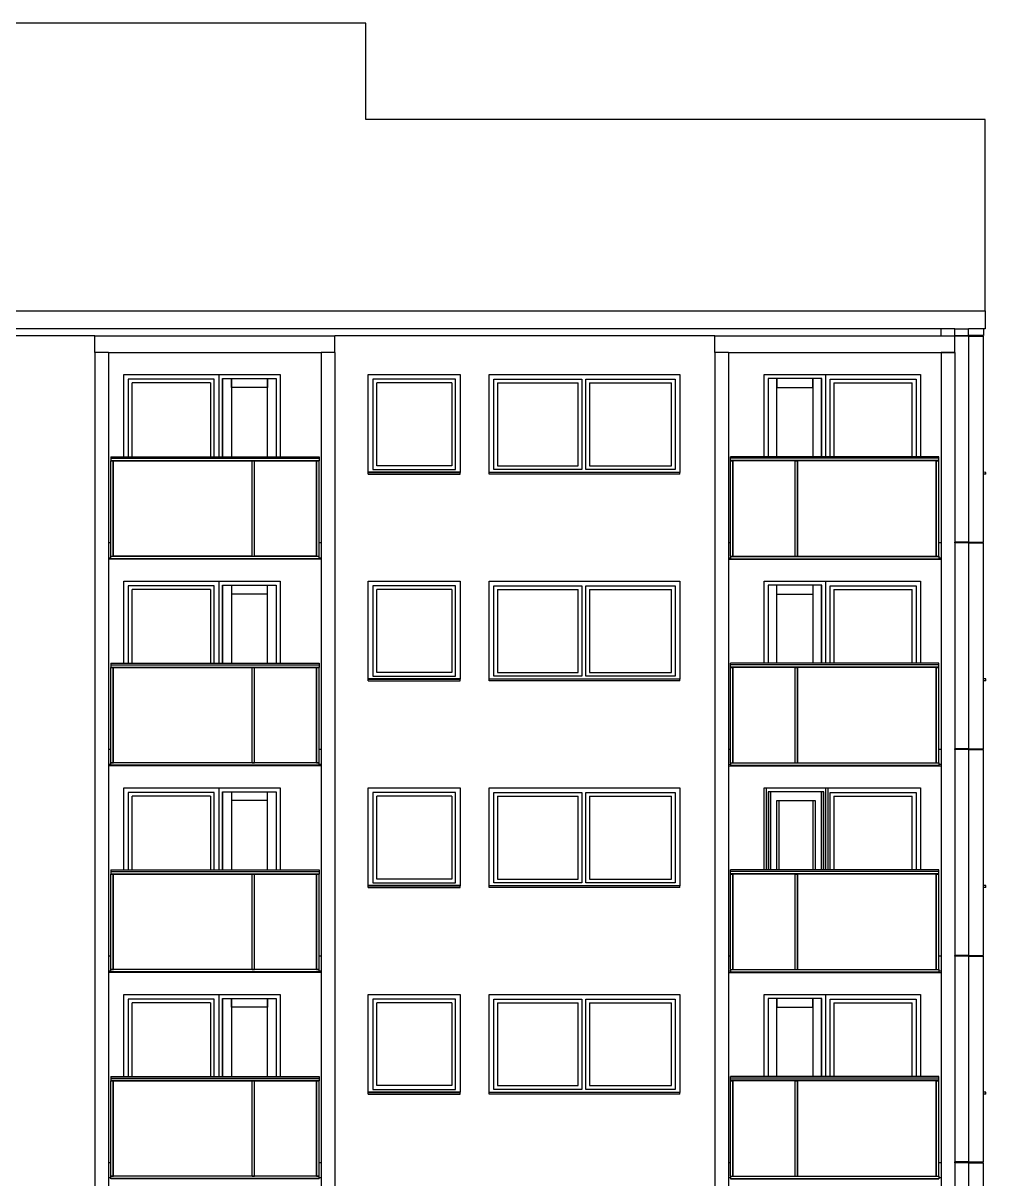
# Model space of a CAD drawing. Header units: millimetres. Extents: x 48 to 4070, y 10 to 629.
# Drawn here: x 3367.3 to 3620.8, y 324.8 to 629.1 of the extents above; entities that cross this region are included whole.
import ezdxf
from ezdxf.xclip import XClip

# ---------------------------------------------------------------- set-up
doc = ezdxf.new("R2010")
doc.units = ezdxf.units.MM
doc.header["$MEASUREMENT"] = 0
doc.header["$XCLIPFRAME"] = 0
for name, color, linetype in [('A--------P-', 7, 'Continuous'), ('A-01SC-----Ytterväggar2', 7, 'Continuous'), ('A1', 1, 'Continuous')]:
    doc.layers.add(name, color=color, linetype=linetype)

# ---------------------------------------------------------------- blocks, each defined once
blk = doc.blocks.new('Drawing_3_3', base_point=(3616.51, 55.57))
at = {"layer": 'A-01SC-----Ytterväggar2'}
for p, q in [((3386.18, 542.37), (3386.18, 492.37)), ((3389.78, 542.37), (3386.18, 542.37)), ((3389.78, 542.37), (3389.78, 492.37)), ((3445.78, 542.37), (3445.78, 492.37)), ((3449.38, 542.37), (3445.78, 542.37)), ((3449.38, 542.37), (3449.38, 492.37)), ((3549.38, 542.37), (3549.38, 492.37)), ((3552.98, 542.37), (3549.38, 542.37)), ((3552.98, 542.37), (3552.98, 492.37)), ((3608.98, 542.37), (3608.98, 492.37)), ((3612.58, 542.37), (3608.98, 542.37)), ((3612.58, 542.37), (3612.58, 492.37)), ((3386.18, 492.37), (3386.18, 437.97)), ((3389.78, 492.37), (3389.78, 437.97)), ((3445.78, 492.37), (3445.78, 437.97)), ((3449.38, 492.37), (3449.38, 437.97)), ((3549.38, 492.37), (3549.38, 437.97)), ((3552.98, 492.37), (3552.98, 437.97)), ((3608.98, 492.37), (3608.98, 437.97)), ((3612.58, 492.37), (3612.58, 492.47)), ((3612.58, 492.27), (3612.58, 492.37)), ((3612.58, 492.37), (3612.58, 437.97)), ((3386.18, 437.97), (3386.18, 383.57)), ((3389.78, 437.97), (3389.78, 383.57)), ((3445.78, 437.97), (3445.78, 383.57)), ((3449.38, 437.97), (3449.38, 383.57)), ((3549.38, 437.97), (3549.38, 383.57)), ((3552.98, 437.97), (3552.98, 383.57)), ((3608.98, 437.97), (3608.98, 383.57)), ((3612.58, 437.97), (3612.58, 438.07)), ((3612.58, 437.87), (3612.58, 437.97)), ((3612.58, 437.97), (3612.58, 383.57)), ((3386.18, 383.57), (3386.18, 329.17)), ((3389.78, 383.57), (3389.78, 329.17)), ((3445.78, 383.57), (3445.78, 329.17)), ((3449.38, 383.57), (3449.38, 329.17)), ((3549.38, 383.57), (3549.38, 329.17)), ((3552.98, 383.57), (3552.98, 329.17)), ((3608.98, 383.57), (3608.98, 329.17)), ((3612.58, 383.57), (3612.58, 383.67)), ((3612.58, 383.47), (3612.58, 383.57)), ((3612.58, 383.57), (3612.58, 329.17)), ((3386.18, 329.17), (3386.18, 274.77)), ((3389.78, 329.17), (3389.78, 274.77)), ((3445.78, 329.17), (3445.78, 274.77)), ((3449.38, 329.17), (3449.38, 274.77)), ((3549.38, 329.17), (3549.38, 274.77)), ((3552.98, 329.17), (3552.98, 274.77)), ((3608.98, 329.17), (3608.98, 274.77)), ((3612.58, 329.17), (3612.58, 329.27)), ((3612.58, 329.07), (3612.58, 329.17)), ((3612.58, 329.17), (3612.58, 274.77))]:
    blk.add_line(p, q, dxfattribs=at)
at = {"layer": 'A1'}
for p, q in [((3457.54, 629.12), (3340.74, 629.12)), ((3457.54, 603.74), (3457.54, 629.12)), ((3620.58, 603.74), (3457.54, 603.74)), ((3620.58, 553.35), (3620.58, 603.74)), ((2077.78, 553.35), (3620.58, 553.35)), ((3620.58, 553.35), (3620.58, 548.65)), ((3608.98, 548.65), (2084.98, 548.65)), ((3612.58, 548.65), (3608.98, 548.65)), ((3608.98, 546.77), (3608.98, 548.65)), ((3612.58, 548.65), (3616.18, 548.65)), ((3612.58, 546.87), (3612.58, 548.65)), ((3616.18, 546.87), (3616.18, 548.65)), ((3620.18, 548.65), (3616.18, 548.65)), ((3620.58, 548.65), (3620.18, 548.65)), ((3620.18, 548.65), (3620.18, 546.87)), ((3386.18, 546.77), (3102.18, 546.77)), ((3386.18, 546.77), (3449.38, 546.77)), ((3386.18, 542.37), (3386.18, 546.77)), ((3449.38, 542.37), (3449.38, 546.77)), ((3549.38, 546.77), (3449.38, 546.77)), ((3549.38, 546.77), (3612.58, 546.77)), ((3549.38, 542.37), (3549.38, 546.77)), ((3612.58, 546.87), (3616.18, 546.87)), ((3612.58, 542.37), (3612.58, 546.77)), ((3616.18, 546.67), (3612.58, 546.67)), ((3620.18, 546.87), (3616.18, 546.87)), ((3616.18, 546.67), (3616.18, 492.47)), ((3616.18, 546.67), (3620.18, 546.67)), ((3620.18, 492.47), (3620.18, 546.67)), ((3389.78, 542.37), (3445.78, 542.37)), ((3552.98, 542.37), (3612.58, 542.37)), ((3393.76, 514.97), (3393.76, 536.57)), ((3393.76, 536.57), (3434.96, 536.57)), ((3418.76, 536.57), (3418.76, 535.37)), ((3434.96, 536.57), (3434.96, 514.97)), ((3458.16, 536.57), (3482.36, 536.57)), ((3458.16, 510.82), (3458.16, 536.57)), ((3482.36, 536.57), (3482.36, 510.82)), ((3490, 510.82), (3490, 536.57)), ((3490, 536.57), (3540.2, 536.57)), ((3540.2, 536.57), (3540.2, 510.82)), ((3562.38, 536.57), (3603.58, 536.57)), ((3562.38, 514.97), (3562.38, 536.57)), ((3578.58, 536.57), (3578.58, 535.37)), ((3603.58, 536.57), (3603.58, 514.97)), ((3394.96, 535.37), (3394.96, 514.97)), ((3417.56, 535.37), (3394.96, 535.37)), ((3395.96, 514.97), (3395.96, 534.37)), ((3416.56, 534.37), (3395.96, 534.37)), ((3416.56, 534.37), (3416.56, 514.97)), ((3417.56, 514.97), (3417.56, 535.37)), ((3418.76, 535.37), (3418.76, 514.97)), ((3419.8, 514.97), (3419.8, 535.53)), ((3419.8, 535.53), (3433.92, 535.53)), ((3419.82, 514.97), (3419.82, 535.51)), ((3419.82, 535.51), (3433.9, 535.51)), ((3422.12, 535.51), (3422.12, 514.97)), ((3422.12, 533.21), (3422.12, 535.51)), ((3431.6, 533.21), (3422.12, 533.21)), ((3422.12, 533.21), (3422.12, 514.97)), ((3431.6, 514.97), (3431.6, 535.51)), ((3431.6, 535.51), (3431.6, 533.21)), ((3431.6, 514.97), (3431.6, 533.21)), ((3433.9, 535.51), (3433.9, 514.97)), ((3433.92, 535.53), (3433.92, 514.97)), ((3459.36, 535.37), (3459.36, 511.57)), ((3481.16, 535.37), (3459.36, 535.37)), ((3460.36, 512.57), (3460.36, 534.37)), ((3480.16, 534.37), (3460.36, 534.37)), ((3480.16, 534.37), (3480.16, 512.57)), ((3481.16, 511.57), (3481.16, 535.37)), ((3491.2, 511.57), (3491.2, 535.37)), ((3491.2, 535.37), (3514.4, 535.37)), ((3492.2, 534.37), (3492.2, 512.57)), ((3492.2, 534.37), (3513.4, 534.37)), ((3513.4, 512.57), (3513.4, 534.37)), ((3514.4, 535.37), (3514.4, 511.57)), ((3515.4, 511.57), (3515.4, 535.37)), ((3515.4, 535.37), (3539, 535.37)), ((3516.4, 534.37), (3516.4, 512.57)), ((3516.4, 534.37), (3538, 534.37)), ((3538, 512.57), (3538, 534.37)), ((3539, 535.37), (3539, 511.57)), ((3563.42, 535.53), (3563.42, 514.97)), ((3577.54, 535.53), (3563.42, 535.53)), ((3563.44, 535.37), (3563.42, 535.37)), ((3563.44, 534.37), (3563.42, 534.37)), ((3577.52, 535.51), (3563.44, 535.51)), ((3563.44, 535.51), (3563.44, 514.97)), ((3565.74, 514.97), (3565.74, 535.51)), ((3565.74, 535.51), (3565.74, 533.21)), ((3565.74, 533.21), (3575.22, 533.21)), ((3565.74, 514.97), (3565.74, 533.21)), ((3575.22, 535.51), (3575.22, 514.97)), ((3575.22, 533.21), (3575.22, 535.51)), ((3575.22, 533.21), (3575.22, 514.97)), ((3577.52, 514.97), (3577.52, 535.51)), ((3577.54, 535.37), (3577.52, 535.37)), ((3577.54, 534.37), (3577.52, 534.37)), ((3577.54, 514.97), (3577.54, 535.53)), ((3578.58, 535.37), (3578.58, 514.97)), ((3579.78, 514.97), (3579.78, 535.37)), ((3579.78, 535.37), (3602.38, 535.37)), ((3580.78, 534.37), (3580.78, 514.97)), ((3580.78, 534.37), (3601.38, 534.37)), ((3601.38, 514.97), (3601.38, 534.37)), ((3602.38, 535.37), (3602.38, 514.97)), ((3390.33, 514.97), (3390.33, 514.93)), ((3390.33, 514.97), (3445.23, 514.97)), ((3390.33, 514.93), (3390.33, 514.82)), ((3390.33, 514.82), (3390.33, 514.63)), ((3390.33, 514.63), (3390.33, 514.54)), ((3390.33, 514.54), (3390.33, 513.97)), ((3390.33, 514.54), (3445.23, 514.54)), ((3445.23, 514.97), (3445.23, 514.93)), ((3445.23, 514.93), (3445.23, 514.82)), ((3445.23, 514.82), (3445.23, 514.63)), ((3445.23, 514.63), (3445.23, 514.54)), ((3445.23, 514.54), (3445.23, 513.97)), ((3553.53, 514.93), (3553.53, 514.97)), ((3608.43, 514.97), (3553.53, 514.97)), ((3553.53, 514.82), (3553.53, 514.93)), ((3553.53, 514.63), (3553.53, 514.82)), ((3553.53, 514.54), (3553.53, 514.63)), ((3608.43, 514.54), (3553.53, 514.54)), ((3553.53, 513.97), (3553.53, 514.54)), ((3608.43, 514.93), (3608.43, 514.97)), ((3608.43, 514.82), (3608.43, 514.93)), ((3608.43, 514.63), (3608.43, 514.82)), ((3608.43, 514.54), (3608.43, 514.63)), ((3608.43, 513.97), (3608.43, 514.54)), ((3390.33, 513.97), (3390.33, 513.96)), ((3390.33, 513.97), (3445.23, 513.97)), ((3390.33, 513.96), (3390.33, 513.95)), ((3390.33, 513.95), (3390.33, 513.91)), ((3390.33, 513.95), (3445.23, 513.95)), ((3390.33, 513.91), (3390.33, 513.88)), ((3390.33, 513.91), (3445.23, 513.91)), ((3390.33, 513.88), (3390.33, 513.87)), ((3390.33, 513.87), (3390.35, 513.87)), ((3390.33, 488.77), (3390.33, 513.87)), ((3390.35, 513.87), (3390.37, 513.87)), ((3390.37, 513.87), (3390.99, 513.87)), ((3390.37, 488.77), (3390.37, 513.87)), ((3390.99, 513.87), (3391.02, 513.87)), ((3390.99, 488.77), (3390.99, 513.87)), ((3391.02, 513.87), (3391.03, 513.87)), ((3391.03, 513.87), (3427.53, 513.87)), ((3391.03, 488.77), (3391.03, 513.87)), ((3427.53, 513.87), (3427.54, 513.87)), ((3427.53, 488.77), (3427.53, 513.87)), ((3427.54, 513.87), (3427.57, 513.87)), ((3427.57, 513.87), (3428.19, 513.87)), ((3427.57, 488.77), (3427.57, 513.87)), ((3428.19, 513.87), (3428.22, 513.87)), ((3428.19, 488.77), (3428.19, 513.87)), ((3428.22, 513.87), (3428.23, 513.87)), ((3428.23, 513.87), (3444.53, 513.87)), ((3428.23, 488.77), (3428.23, 513.87)), ((3444.53, 513.87), (3444.54, 513.87)), ((3444.53, 488.77), (3444.53, 513.87)), ((3444.54, 513.87), (3444.57, 513.87)), ((3444.57, 513.87), (3445.19, 513.87)), ((3444.57, 488.77), (3444.57, 513.87)), ((3445.19, 513.87), (3445.22, 513.87)), ((3445.19, 488.77), (3445.19, 513.87)), ((3445.22, 513.87), (3445.23, 513.87)), ((3445.23, 513.97), (3445.23, 513.96)), ((3445.23, 513.96), (3445.23, 513.95)), ((3445.23, 513.95), (3445.23, 513.91)), ((3445.23, 513.91), (3445.23, 513.88)), ((3445.23, 513.88), (3445.23, 513.87)), ((3445.23, 488.77), (3445.23, 513.87)), ((3459.36, 511.57), (3481.16, 511.57)), ((3480.16, 512.57), (3460.36, 512.57)), ((3514.4, 511.57), (3491.2, 511.57)), ((3492.2, 512.57), (3513.4, 512.57)), ((3539, 511.57), (3515.4, 511.57)), ((3516.4, 512.57), (3538, 512.57)), ((3553.53, 513.96), (3553.53, 513.97)), ((3608.43, 513.97), (3553.53, 513.97)), ((3553.53, 513.95), (3553.53, 513.96)), ((3553.53, 513.91), (3553.53, 513.95)), ((3608.43, 513.95), (3553.53, 513.95)), ((3553.53, 513.88), (3553.53, 513.91)), ((3608.43, 513.91), (3553.53, 513.91)), ((3553.53, 513.87), (3553.53, 513.88)), ((3553.53, 513.87), (3553.55, 513.87)), ((3553.53, 488.77), (3553.53, 513.87)), ((3553.55, 513.87), (3553.57, 513.87)), ((3553.57, 513.87), (3554.19, 513.87)), ((3553.57, 488.77), (3553.57, 513.87)), ((3554.19, 513.87), (3554.22, 513.87)), ((3554.19, 488.77), (3554.19, 513.87)), ((3554.22, 513.87), (3554.23, 513.87)), ((3570.53, 513.87), (3554.23, 513.87)), ((3554.23, 488.77), (3554.23, 513.87)), ((3570.53, 513.87), (3570.55, 513.87)), ((3570.53, 488.77), (3570.53, 513.87)), ((3570.55, 513.87), (3570.57, 513.87)), ((3570.57, 513.87), (3571.19, 513.87)), ((3570.57, 488.77), (3570.57, 513.87)), ((3571.19, 513.87), (3571.22, 513.87)), ((3571.19, 488.77), (3571.19, 513.87)), ((3571.22, 513.87), (3571.23, 513.87)), ((3607.73, 513.87), (3571.23, 513.87)), ((3571.23, 488.77), (3571.23, 513.87)), ((3607.73, 513.87), (3607.74, 513.87)), ((3607.73, 488.77), (3607.73, 513.87)), ((3607.74, 513.87), (3607.77, 513.87)), ((3607.77, 513.87), (3608.39, 513.87)), ((3607.77, 488.77), (3607.77, 513.87)), ((3608.39, 513.87), (3608.42, 513.87)), ((3608.39, 488.77), (3608.39, 513.87)), ((3608.42, 513.87), (3608.43, 513.87)), ((3608.43, 513.96), (3608.43, 513.97)), ((3608.43, 513.95), (3608.43, 513.96)), ((3608.43, 513.91), (3608.43, 513.95)), ((3608.43, 513.88), (3608.43, 513.91)), ((3608.43, 513.87), (3608.43, 513.88)), ((3608.43, 488.77), (3608.43, 513.87)), ((3482.36, 510.87), (3458.16, 510.87)), ((3458.16, 510.82), (3458.16, 510.79)), ((3458.16, 510.79), (3482.36, 510.79)), ((3458.16, 510.37), (3458.16, 510.79)), ((3458.16, 510.37), (3482.36, 510.37)), ((3482.36, 510.79), (3482.36, 510.82)), ((3482.36, 510.37), (3482.36, 510.79)), ((3490, 510.87), (3540.2, 510.87)), ((3490, 510.79), (3490, 510.82)), ((3540.2, 510.79), (3490, 510.79)), ((3490, 510.37), (3490, 510.79)), ((3540.2, 510.37), (3490, 510.37)), ((3540.2, 510.82), (3540.2, 510.79)), ((3540.2, 510.37), (3540.2, 510.79)), ((3620.78, 510.84), (3620.18, 510.87)), ((3620.78, 510.37), (3620.18, 510.37)), ((3620.78, 510.37), (3620.78, 510.84)), ((3389.78, 492.37), (3390.33, 492.37)), ((3445.23, 492.37), (3445.78, 492.37)), ((3552.98, 492.37), (3553.53, 492.37)), ((3608.43, 492.37), (3608.98, 492.37)), ((3616.18, 492.47), (3612.58, 492.47)), ((3616.18, 492.27), (3612.58, 492.27)), ((3616.18, 492.47), (3620.18, 492.47)), ((3616.18, 492.27), (3616.18, 438.07)), ((3616.18, 492.27), (3620.18, 492.27)), ((3620.18, 438.07), (3620.18, 492.27)), ((3389.78, 488.37), (3390.33, 488.37)), ((3445.78, 487.97), (3389.78, 487.97)), ((3390.33, 488.76), (3390.33, 488.77)), ((3390.35, 488.77), (3390.33, 488.77)), ((3390.33, 488.77), (3390.35, 488.77)), ((3390.33, 488.73), (3390.33, 488.76)), ((3390.33, 488.11), (3390.33, 488.73)), ((3445.23, 488.73), (3390.33, 488.73)), ((3390.33, 488.08), (3390.33, 488.11)), ((3445.23, 488.11), (3390.33, 488.11)), ((3390.33, 488.07), (3390.33, 488.08)), ((3445.23, 488.07), (3390.33, 488.07)), ((3390.35, 488.77), (3390.37, 488.77)), ((3390.37, 488.77), (3390.99, 488.77)), ((3390.99, 488.77), (3391.02, 488.77)), ((3427.54, 488.77), (3391.02, 488.77)), ((3391.02, 488.77), (3391.03, 488.77)), ((3427.54, 488.77), (3427.57, 488.77)), ((3427.57, 488.77), (3428.19, 488.77)), ((3428.19, 488.77), (3428.22, 488.77)), ((3444.54, 488.77), (3428.22, 488.77)), ((3428.22, 488.77), (3428.23, 488.77)), ((3444.54, 488.77), (3444.57, 488.77)), ((3444.57, 488.77), (3445.19, 488.77)), ((3445.19, 488.77), (3445.22, 488.77)), ((3445.23, 488.77), (3445.22, 488.77)), ((3445.22, 488.77), (3445.23, 488.77)), ((3445.23, 488.76), (3445.23, 488.77)), ((3445.23, 488.73), (3445.23, 488.76)), ((3445.23, 488.11), (3445.23, 488.73)), ((3445.23, 488.37), (3445.78, 488.37)), ((3445.23, 488.08), (3445.23, 488.11)), ((3445.23, 488.07), (3445.23, 488.08)), ((3552.98, 488.37), (3553.53, 488.37)), ((3552.98, 487.97), (3608.98, 487.97)), ((3553.53, 488.77), (3553.53, 488.76)), ((3553.53, 488.77), (3553.55, 488.77)), ((3553.53, 488.77), (3553.55, 488.77)), ((3553.53, 488.76), (3553.53, 488.73)), ((3553.53, 488.73), (3553.53, 488.11)), ((3553.53, 488.73), (3608.43, 488.73)), ((3553.53, 488.11), (3553.53, 488.08)), ((3553.53, 488.11), (3608.43, 488.11)), ((3553.53, 488.08), (3553.53, 488.07)), ((3553.53, 488.07), (3608.43, 488.07)), ((3553.55, 488.77), (3553.57, 488.77)), ((3553.57, 488.77), (3554.19, 488.77)), ((3554.19, 488.77), (3554.22, 488.77)), ((3554.22, 488.77), (3570.55, 488.77)), ((3570.53, 488.77), (3570.55, 488.77)), ((3570.55, 488.77), (3570.57, 488.77)), ((3570.57, 488.77), (3571.19, 488.77)), ((3571.19, 488.77), (3571.22, 488.77)), ((3571.22, 488.77), (3607.74, 488.77)), ((3607.73, 488.77), (3607.74, 488.77)), ((3607.74, 488.77), (3607.77, 488.77)), ((3607.77, 488.77), (3608.39, 488.77)), ((3608.39, 488.77), (3608.42, 488.77)), ((3608.42, 488.77), (3608.43, 488.77)), ((3608.42, 488.77), (3608.43, 488.77)), ((3608.43, 488.77), (3608.43, 488.76)), ((3608.43, 488.76), (3608.43, 488.73)), ((3608.43, 488.73), (3608.43, 488.11)), ((3608.43, 488.37), (3608.98, 488.37)), ((3608.43, 488.11), (3608.43, 488.08)), ((3608.43, 488.08), (3608.43, 488.07)), ((3393.76, 460.57), (3393.76, 482.17)), ((3393.76, 482.17), (3434.96, 482.17)), ((3394.96, 480.97), (3394.96, 460.57)), ((3417.56, 480.97), (3394.96, 480.97)), ((3417.56, 460.57), (3417.56, 480.97)), ((3418.76, 482.17), (3418.76, 480.97)), ((3418.76, 480.97), (3418.76, 460.57)), ((3419.8, 460.57), (3419.8, 481.13)), ((3419.8, 481.13), (3433.92, 481.13)), ((3419.82, 460.57), (3419.82, 481.11)), ((3419.82, 481.11), (3433.9, 481.11)), ((3422.12, 481.11), (3422.12, 460.57)), ((3422.12, 481.11), (3422.12, 460.57)), ((3431.6, 460.57), (3431.6, 481.11)), ((3431.6, 460.57), (3431.6, 481.11)), ((3433.9, 481.11), (3433.9, 460.57)), ((3433.92, 481.13), (3433.92, 460.57)), ((3434.96, 482.17), (3434.96, 460.57)), ((3458.16, 482.17), (3482.36, 482.17)), ((3458.16, 456.42), (3458.16, 482.17)), ((3459.36, 480.97), (3459.36, 457.17)), ((3481.16, 480.97), (3459.36, 480.97)), ((3481.16, 457.17), (3481.16, 480.97)), ((3482.36, 482.17), (3482.36, 456.42)), ((3490, 456.42), (3490, 482.17)), ((3490, 482.17), (3540.2, 482.17)), ((3491.2, 457.17), (3491.2, 480.97)), ((3491.2, 480.97), (3514.4, 480.97)), ((3514.4, 480.97), (3514.4, 457.17)), ((3515.4, 457.17), (3515.4, 480.97)), ((3515.4, 480.97), (3539, 480.97)), ((3539, 480.97), (3539, 457.17)), ((3540.2, 482.17), (3540.2, 456.42)), ((3562.38, 482.17), (3603.58, 482.17)), ((3562.38, 460.57), (3562.38, 482.17)), ((3563.42, 481.13), (3563.42, 460.57)), ((3577.54, 481.13), (3563.42, 481.13)), ((3563.44, 480.97), (3563.42, 480.97)), ((3577.52, 481.11), (3563.44, 481.11)), ((3563.44, 481.11), (3563.44, 460.57)), ((3565.74, 460.57), (3565.74, 481.11)), ((3565.74, 460.57), (3565.74, 481.11)), ((3575.22, 481.11), (3575.22, 460.57)), ((3575.22, 481.11), (3575.22, 460.57)), ((3577.52, 460.57), (3577.52, 481.11)), ((3577.54, 480.97), (3577.52, 480.97)), ((3577.54, 460.57), (3577.54, 481.13)), ((3578.58, 482.17), (3578.58, 480.97)), ((3578.58, 480.97), (3578.58, 460.57)), ((3579.78, 460.57), (3579.78, 480.97)), ((3579.78, 480.97), (3602.38, 480.97)), ((3602.38, 480.97), (3602.38, 460.57)), ((3603.58, 482.17), (3603.58, 460.57)), ((3395.96, 460.57), (3395.96, 479.97)), ((3416.56, 479.97), (3395.96, 479.97)), ((3416.56, 479.97), (3416.56, 460.57)), ((3431.6, 478.81), (3422.12, 478.81)), ((3460.36, 458.17), (3460.36, 479.97)), ((3480.16, 479.97), (3460.36, 479.97)), ((3480.16, 479.97), (3480.16, 458.17)), ((3492.2, 479.97), (3492.2, 458.17)), ((3492.2, 479.97), (3513.4, 479.97)), ((3513.4, 458.17), (3513.4, 479.97)), ((3516.4, 479.97), (3516.4, 458.17)), ((3516.4, 479.97), (3538, 479.97)), ((3538, 458.17), (3538, 479.97)), ((3563.44, 479.97), (3563.42, 479.97)), ((3565.74, 478.81), (3575.22, 478.81)), ((3577.54, 479.97), (3577.52, 479.97)), ((3580.78, 479.97), (3580.78, 460.57)), ((3580.78, 479.97), (3601.38, 479.97)), ((3601.38, 460.57), (3601.38, 479.97)), ((3390.33, 460.57), (3390.33, 460.53)), ((3390.33, 460.57), (3445.23, 460.57)), ((3390.33, 460.53), (3390.33, 460.42)), ((3390.33, 460.42), (3390.33, 460.23)), ((3390.33, 460.23), (3390.33, 460.14)), ((3390.33, 460.14), (3390.33, 459.57)), ((3390.33, 460.14), (3445.23, 460.14)), ((3390.33, 459.57), (3390.33, 459.56)), ((3390.33, 459.57), (3445.23, 459.57)), ((3390.33, 459.56), (3390.33, 459.55)), ((3390.33, 459.55), (3390.33, 459.51)), ((3390.33, 459.55), (3445.23, 459.55)), ((3390.33, 459.51), (3390.33, 459.48)), ((3390.33, 459.51), (3445.23, 459.51)), ((3445.23, 460.57), (3445.23, 460.53)), ((3445.23, 460.53), (3445.23, 460.42)), ((3445.23, 460.42), (3445.23, 460.23)), ((3445.23, 460.23), (3445.23, 460.14)), ((3445.23, 460.14), (3445.23, 459.57)), ((3445.23, 459.57), (3445.23, 459.56)), ((3445.23, 459.56), (3445.23, 459.55)), ((3445.23, 459.55), (3445.23, 459.51)), ((3445.23, 459.51), (3445.23, 459.48)), ((3553.53, 460.53), (3553.53, 460.57)), ((3608.43, 460.57), (3553.53, 460.57)), ((3553.53, 460.42), (3553.53, 460.53)), ((3553.53, 460.23), (3553.53, 460.42)), ((3553.53, 460.14), (3553.53, 460.23)), ((3608.43, 460.14), (3553.53, 460.14)), ((3553.53, 459.57), (3553.53, 460.14)), ((3553.53, 459.56), (3553.53, 459.57)), ((3608.43, 459.57), (3553.53, 459.57)), ((3553.53, 459.55), (3553.53, 459.56)), ((3553.53, 459.51), (3553.53, 459.55)), ((3608.43, 459.55), (3553.53, 459.55)), ((3553.53, 459.48), (3553.53, 459.51)), ((3608.43, 459.51), (3553.53, 459.51)), ((3608.43, 460.53), (3608.43, 460.57)), ((3608.43, 460.42), (3608.43, 460.53)), ((3608.43, 460.23), (3608.43, 460.42)), ((3608.43, 460.14), (3608.43, 460.23)), ((3608.43, 459.57), (3608.43, 460.14)), ((3608.43, 459.56), (3608.43, 459.57)), ((3608.43, 459.55), (3608.43, 459.56)), ((3608.43, 459.51), (3608.43, 459.55)), ((3608.43, 459.48), (3608.43, 459.51)), ((3390.33, 459.48), (3390.33, 459.47)), ((3390.33, 459.47), (3390.35, 459.47)), ((3390.33, 434.37), (3390.33, 459.47)), ((3390.35, 459.47), (3390.37, 459.47)), ((3390.37, 459.47), (3390.99, 459.47)), ((3390.37, 434.37), (3390.37, 459.47)), ((3390.99, 459.47), (3391.02, 459.47)), ((3390.99, 434.37), (3390.99, 459.47)), ((3391.02, 459.47), (3391.03, 459.47)), ((3391.03, 459.47), (3427.53, 459.47)), ((3391.03, 434.37), (3391.03, 459.47)), ((3427.53, 459.47), (3427.54, 459.47)), ((3427.53, 434.37), (3427.53, 459.47)), ((3427.54, 459.47), (3427.57, 459.47)), ((3427.57, 459.47), (3428.19, 459.47)), ((3427.57, 434.37), (3427.57, 459.47)), ((3428.19, 459.47), (3428.22, 459.47)), ((3428.19, 434.37), (3428.19, 459.47)), ((3428.22, 459.47), (3428.23, 459.47)), ((3428.23, 459.47), (3444.53, 459.47)), ((3428.23, 434.37), (3428.23, 459.47)), ((3444.53, 459.47), (3444.54, 459.47)), ((3444.53, 434.37), (3444.53, 459.47)), ((3444.54, 459.47), (3444.57, 459.47)), ((3444.57, 459.47), (3445.19, 459.47)), ((3444.57, 434.37), (3444.57, 459.47)), ((3445.19, 459.47), (3445.22, 459.47)), ((3445.19, 434.37), (3445.19, 459.47)), ((3445.22, 459.47), (3445.23, 459.47)), ((3445.23, 459.48), (3445.23, 459.47)), ((3445.23, 434.37), (3445.23, 459.47)), ((3482.36, 456.47), (3458.16, 456.47)), ((3459.36, 457.17), (3481.16, 457.17)), ((3480.16, 458.17), (3460.36, 458.17)), ((3490, 456.47), (3540.2, 456.47)), ((3514.4, 457.17), (3491.2, 457.17)), ((3492.2, 458.17), (3513.4, 458.17)), ((3539, 457.17), (3515.4, 457.17)), ((3516.4, 458.17), (3538, 458.17)), ((3553.53, 459.47), (3553.53, 459.48)), ((3553.53, 459.47), (3553.55, 459.47)), ((3553.53, 434.37), (3553.53, 459.47)), ((3553.55, 459.47), (3553.57, 459.47)), ((3553.57, 459.47), (3554.19, 459.47)), ((3553.57, 434.37), (3553.57, 459.47)), ((3554.19, 459.47), (3554.22, 459.47)), ((3554.19, 434.37), (3554.19, 459.47)), ((3554.22, 459.47), (3554.23, 459.47)), ((3570.53, 459.47), (3554.23, 459.47)), ((3554.23, 434.37), (3554.23, 459.47)), ((3570.53, 459.47), (3570.55, 459.47)), ((3570.53, 434.37), (3570.53, 459.47)), ((3570.55, 459.47), (3570.57, 459.47)), ((3570.57, 459.47), (3571.19, 459.47)), ((3570.57, 434.37), (3570.57, 459.47)), ((3571.19, 459.47), (3571.22, 459.47)), ((3571.19, 434.37), (3571.19, 459.47)), ((3571.22, 459.47), (3571.23, 459.47)), ((3607.73, 459.47), (3571.23, 459.47)), ((3571.23, 434.37), (3571.23, 459.47)), ((3607.73, 459.47), (3607.74, 459.47)), ((3607.73, 434.37), (3607.73, 459.47)), ((3607.74, 459.47), (3607.77, 459.47)), ((3607.77, 459.47), (3608.39, 459.47)), ((3607.77, 434.37), (3607.77, 459.47)), ((3608.39, 459.47), (3608.42, 459.47)), ((3608.39, 434.37), (3608.39, 459.47)), ((3608.42, 459.47), (3608.43, 459.47)), ((3608.43, 459.47), (3608.43, 459.48)), ((3608.43, 434.37), (3608.43, 459.47)), ((3620.78, 456.44), (3620.18, 456.47)), ((3458.16, 456.42), (3458.16, 456.39)), ((3458.16, 456.39), (3482.36, 456.39)), ((3458.16, 455.97), (3458.16, 456.39)), ((3458.16, 455.97), (3482.36, 455.97)), ((3482.36, 456.39), (3482.36, 456.42)), ((3482.36, 455.97), (3482.36, 456.39)), ((3490, 456.39), (3490, 456.42)), ((3540.2, 456.39), (3490, 456.39)), ((3490, 455.97), (3490, 456.39)), ((3540.2, 455.97), (3490, 455.97)), ((3540.2, 456.42), (3540.2, 456.39)), ((3540.2, 455.97), (3540.2, 456.39)), ((3620.78, 455.97), (3620.18, 455.97)), ((3620.78, 455.97), (3620.78, 456.44)), ((3389.78, 437.97), (3390.33, 437.97)), ((3445.23, 437.97), (3445.78, 437.97)), ((3552.98, 437.97), (3553.53, 437.97)), ((3608.43, 437.97), (3608.98, 437.97)), ((3616.18, 438.07), (3612.58, 438.07)), ((3616.18, 437.87), (3612.58, 437.87)), ((3616.18, 438.07), (3620.18, 438.07)), ((3616.18, 437.87), (3616.18, 383.67)), ((3616.18, 437.87), (3620.18, 437.87)), ((3620.18, 383.67), (3620.18, 437.87)), ((3389.78, 433.97), (3390.33, 433.97)), ((3445.78, 433.57), (3389.78, 433.57)), ((3390.33, 434.36), (3390.33, 434.37)), ((3390.35, 434.37), (3390.33, 434.37)), ((3390.33, 434.37), (3390.35, 434.37)), ((3390.33, 434.33), (3390.33, 434.36)), ((3390.33, 433.71), (3390.33, 434.33)), ((3445.23, 434.33), (3390.33, 434.33)), ((3390.33, 433.68), (3390.33, 433.71)), ((3445.23, 433.71), (3390.33, 433.71)), ((3390.33, 433.67), (3390.33, 433.68)), ((3445.23, 433.67), (3390.33, 433.67)), ((3390.35, 434.37), (3390.37, 434.37)), ((3390.37, 434.37), (3390.99, 434.37)), ((3390.99, 434.37), (3391.02, 434.37)), ((3427.54, 434.37), (3391.02, 434.37)), ((3391.02, 434.37), (3391.03, 434.37)), ((3427.54, 434.37), (3427.57, 434.37)), ((3427.57, 434.37), (3428.19, 434.37)), ((3428.19, 434.37), (3428.22, 434.37)), ((3444.54, 434.37), (3428.22, 434.37)), ((3428.22, 434.37), (3428.23, 434.37)), ((3444.54, 434.37), (3444.57, 434.37)), ((3444.57, 434.37), (3445.19, 434.37)), ((3445.19, 434.37), (3445.22, 434.37)), ((3445.23, 434.37), (3445.22, 434.37)), ((3445.22, 434.37), (3445.23, 434.37)), ((3445.23, 434.36), (3445.23, 434.37)), ((3445.23, 434.33), (3445.23, 434.36)), ((3445.23, 433.71), (3445.23, 434.33)), ((3445.23, 433.97), (3445.78, 433.97)), ((3445.23, 433.68), (3445.23, 433.71)), ((3445.23, 433.67), (3445.23, 433.68)), ((3552.98, 433.97), (3553.53, 433.97)), ((3552.98, 433.57), (3608.98, 433.57)), ((3553.53, 434.37), (3553.53, 434.36)), ((3553.53, 434.37), (3553.55, 434.37)), ((3553.53, 434.37), (3553.55, 434.37)), ((3553.53, 434.36), (3553.53, 434.33)), ((3553.53, 434.33), (3553.53, 433.71)), ((3553.53, 434.33), (3608.43, 434.33)), ((3553.53, 433.71), (3553.53, 433.68)), ((3553.53, 433.71), (3608.43, 433.71)), ((3553.53, 433.68), (3553.53, 433.67)), ((3553.53, 433.67), (3608.43, 433.67)), ((3553.55, 434.37), (3553.57, 434.37)), ((3553.57, 434.37), (3554.19, 434.37)), ((3554.19, 434.37), (3554.22, 434.37)), ((3554.22, 434.37), (3570.55, 434.37)), ((3570.53, 434.37), (3570.55, 434.37)), ((3570.55, 434.37), (3570.57, 434.37)), ((3570.57, 434.37), (3571.19, 434.37)), ((3571.19, 434.37), (3571.22, 434.37)), ((3571.22, 434.37), (3607.74, 434.37)), ((3607.73, 434.37), (3607.74, 434.37)), ((3607.74, 434.37), (3607.77, 434.37)), ((3607.77, 434.37), (3608.39, 434.37)), ((3608.39, 434.37), (3608.42, 434.37)), ((3608.42, 434.37), (3608.43, 434.37)), ((3608.42, 434.37), (3608.43, 434.37)), ((3608.43, 434.37), (3608.43, 434.36)), ((3608.43, 434.36), (3608.43, 434.33)), ((3608.43, 434.33), (3608.43, 433.71)), ((3608.43, 433.97), (3608.98, 433.97)), ((3608.43, 433.71), (3608.43, 433.68)), ((3608.43, 433.68), (3608.43, 433.67)), ((3393.76, 406.17), (3393.76, 427.77)), ((3393.76, 427.77), (3434.96, 427.77)), ((3394.96, 426.57), (3394.96, 406.17)), ((3417.56, 426.57), (3394.96, 426.57)), ((3417.56, 406.17), (3417.56, 426.57)), ((3418.76, 427.77), (3418.76, 426.57)), ((3418.76, 426.57), (3418.76, 406.17)), ((3419.8, 406.17), (3419.8, 426.73)), ((3419.8, 426.73), (3433.92, 426.73)), ((3419.82, 406.17), (3419.82, 426.71)), ((3419.82, 426.71), (3433.9, 426.71)), ((3422.12, 426.71), (3422.12, 406.17)), ((3422.12, 426.71), (3422.12, 406.17)), ((3431.6, 406.17), (3431.6, 426.71)), ((3431.6, 406.17), (3431.6, 426.71)), ((3433.9, 426.71), (3433.9, 406.17)), ((3433.92, 426.73), (3433.92, 406.17)), ((3434.96, 427.77), (3434.96, 406.17)), ((3458.16, 427.77), (3482.36, 427.77)), ((3458.16, 402.02), (3458.16, 427.77)), ((3459.36, 426.57), (3459.36, 402.77)), ((3481.16, 426.57), (3459.36, 426.57)), ((3481.16, 402.77), (3481.16, 426.57)), ((3482.36, 427.77), (3482.36, 402.02)), ((3490, 402.02), (3490, 427.77)), ((3490, 427.77), (3540.2, 427.77)), ((3491.2, 402.77), (3491.2, 426.57)), ((3491.2, 426.57), (3514.4, 426.57)), ((3514.4, 426.57), (3514.4, 402.77)), ((3515.4, 402.77), (3515.4, 426.57)), ((3515.4, 426.57), (3539, 426.57)), ((3539, 426.57), (3539, 402.77)), ((3540.2, 427.77), (3540.2, 402.02)), ((3562.38, 406.17), (3562.38, 427.77)), ((3562.38, 427.77), (3603.58, 427.77)), ((3562.98, 426.73), (3562.98, 427.77)), ((3562.98, 406.17), (3562.98, 426.73)), ((3563.42, 426.73), (3563.42, 406.17)), ((3564.02, 426.73), (3563.42, 426.73)), ((3564.04, 426.71), (3563.44, 426.71)), ((3563.44, 426.71), (3563.44, 406.17)), ((3564.02, 426.73), (3564.02, 406.17)), ((3578.14, 426.73), (3564.02, 426.73)), ((3578.12, 426.71), (3564.04, 426.71)), ((3564.04, 426.71), (3564.04, 406.17)), ((3577.52, 406.17), (3577.52, 426.71)), ((3577.54, 406.17), (3577.54, 426.73)), ((3578.12, 406.17), (3578.12, 426.71)), ((3578.14, 406.17), (3578.14, 426.73)), ((3578.58, 427.77), (3578.58, 426.57)), ((3578.58, 426.57), (3578.58, 406.17)), ((3579.18, 427.77), (3579.18, 426.73)), ((3579.18, 426.73), (3579.18, 406.17)), ((3579.78, 406.17), (3579.78, 426.57)), ((3579.78, 426.57), (3602.38, 426.57)), ((3602.38, 426.57), (3602.38, 406.17)), ((3603.58, 427.77), (3603.58, 406.17)), ((3395.96, 406.17), (3395.96, 425.57)), ((3416.56, 425.57), (3395.96, 425.57)), ((3416.56, 425.57), (3416.56, 406.17)), ((3431.6, 424.41), (3422.12, 424.41)), ((3460.36, 403.77), (3460.36, 425.57)), ((3480.16, 425.57), (3460.36, 425.57)), ((3480.16, 425.57), (3480.16, 403.77)), ((3492.2, 425.57), (3492.2, 403.77)), ((3492.2, 425.57), (3513.4, 425.57)), ((3513.4, 403.77), (3513.4, 425.57)), ((3516.4, 425.57), (3516.4, 403.77)), ((3516.4, 425.57), (3538, 425.57)), ((3538, 403.77), (3538, 425.57)), ((3565.74, 424.41), (3566.34, 424.41)), ((3565.74, 406.17), (3565.74, 424.41)), ((3566.34, 424.41), (3575.82, 424.41)), ((3566.34, 406.17), (3566.34, 424.41)), ((3575.22, 424.41), (3575.22, 406.17)), ((3575.82, 424.41), (3575.82, 406.17)), ((3580.78, 425.57), (3580.78, 406.17)), ((3580.78, 425.57), (3601.38, 425.57)), ((3601.38, 406.17), (3601.38, 425.57)), ((3390.33, 406.17), (3390.33, 406.13)), ((3390.33, 406.17), (3445.23, 406.17)), ((3390.33, 406.13), (3390.33, 406.02)), ((3390.33, 406.02), (3390.33, 405.83)), ((3390.33, 405.83), (3390.33, 405.74)), ((3390.33, 405.74), (3390.33, 405.17)), ((3390.33, 405.74), (3445.23, 405.74)), ((3390.33, 405.17), (3390.33, 405.16)), ((3390.33, 405.17), (3445.23, 405.17)), ((3390.33, 405.16), (3390.33, 405.15)), ((3390.33, 405.15), (3390.33, 405.11)), ((3390.33, 405.15), (3445.23, 405.15)), ((3390.33, 405.11), (3390.33, 405.08)), ((3390.33, 405.11), (3445.23, 405.11)), ((3390.33, 405.08), (3390.33, 405.07)), ((3390.33, 405.07), (3390.35, 405.07)), ((3390.33, 379.97), (3390.33, 405.07)), ((3390.35, 405.07), (3390.37, 405.07)), ((3390.37, 405.07), (3390.99, 405.07)), ((3390.37, 379.97), (3390.37, 405.07)), ((3390.99, 405.07), (3391.02, 405.07)), ((3390.99, 379.97), (3390.99, 405.07)), ((3391.02, 405.07), (3391.03, 405.07)), ((3391.03, 405.07), (3427.53, 405.07)), ((3391.03, 379.97), (3391.03, 405.07)), ((3427.53, 405.07), (3427.54, 405.07)), ((3427.53, 379.97), (3427.53, 405.07)), ((3427.54, 405.07), (3427.57, 405.07)), ((3427.57, 405.07), (3428.19, 405.07)), ((3427.57, 379.97), (3427.57, 405.07)), ((3428.19, 405.07), (3428.22, 405.07)), ((3428.19, 379.97), (3428.19, 405.07)), ((3428.22, 405.07), (3428.23, 405.07)), ((3428.23, 405.07), (3444.53, 405.07)), ((3428.23, 379.97), (3428.23, 405.07)), ((3444.53, 405.07), (3444.54, 405.07)), ((3444.53, 379.97), (3444.53, 405.07)), ((3444.54, 405.07), (3444.57, 405.07)), ((3444.57, 405.07), (3445.19, 405.07)), ((3444.57, 379.97), (3444.57, 405.07)), ((3445.19, 405.07), (3445.22, 405.07)), ((3445.19, 379.97), (3445.19, 405.07)), ((3445.22, 405.07), (3445.23, 405.07)), ((3445.23, 406.17), (3445.23, 406.13)), ((3445.23, 406.13), (3445.23, 406.02)), ((3445.23, 406.02), (3445.23, 405.83)), ((3445.23, 405.83), (3445.23, 405.74)), ((3445.23, 405.74), (3445.23, 405.17)), ((3445.23, 405.17), (3445.23, 405.16)), ((3445.23, 405.16), (3445.23, 405.15)), ((3445.23, 405.15), (3445.23, 405.11)), ((3445.23, 405.11), (3445.23, 405.08)), ((3445.23, 405.08), (3445.23, 405.07)), ((3445.23, 379.97), (3445.23, 405.07)), ((3553.53, 406.13), (3553.53, 406.17)), ((3608.43, 406.17), (3553.53, 406.17)), ((3553.53, 406.02), (3553.53, 406.13)), ((3553.53, 405.83), (3553.53, 406.02)), ((3553.53, 405.74), (3553.53, 405.83)), ((3608.43, 405.74), (3553.53, 405.74)), ((3553.53, 405.17), (3553.53, 405.74)), ((3553.53, 405.16), (3553.53, 405.17)), ((3608.43, 405.17), (3553.53, 405.17)), ((3553.53, 405.15), (3553.53, 405.16)), ((3553.53, 405.11), (3553.53, 405.15)), ((3608.43, 405.15), (3553.53, 405.15)), ((3553.53, 405.08), (3553.53, 405.11)), ((3608.43, 405.11), (3553.53, 405.11)), ((3553.53, 405.07), (3553.53, 405.08)), ((3553.53, 405.07), (3553.55, 405.07)), ((3553.53, 379.97), (3553.53, 405.07)), ((3553.55, 405.07), (3553.57, 405.07)), ((3553.57, 405.07), (3554.19, 405.07)), ((3553.57, 379.97), (3553.57, 405.07)), ((3554.19, 405.07), (3554.22, 405.07)), ((3554.19, 379.97), (3554.19, 405.07)), ((3554.22, 405.07), (3554.23, 405.07)), ((3570.53, 405.07), (3554.23, 405.07)), ((3554.23, 379.97), (3554.23, 405.07)), ((3570.53, 405.07), (3570.55, 405.07)), ((3570.53, 379.97), (3570.53, 405.07)), ((3570.55, 405.07), (3570.57, 405.07)), ((3570.57, 405.07), (3571.19, 405.07)), ((3570.57, 379.97), (3570.57, 405.07)), ((3571.19, 405.07), (3571.22, 405.07)), ((3571.19, 379.97), (3571.19, 405.07)), ((3571.22, 405.07), (3571.23, 405.07)), ((3607.73, 405.07), (3571.23, 405.07)), ((3571.23, 379.97), (3571.23, 405.07)), ((3607.73, 405.07), (3607.74, 405.07)), ((3607.73, 379.97), (3607.73, 405.07)), ((3607.74, 405.07), (3607.77, 405.07)), ((3607.77, 405.07), (3608.39, 405.07)), ((3607.77, 379.97), (3607.77, 405.07)), ((3608.39, 405.07), (3608.42, 405.07)), ((3608.39, 379.97), (3608.39, 405.07)), ((3608.42, 405.07), (3608.43, 405.07)), ((3608.43, 406.13), (3608.43, 406.17)), ((3608.43, 406.02), (3608.43, 406.13)), ((3608.43, 405.83), (3608.43, 406.02)), ((3608.43, 405.74), (3608.43, 405.83)), ((3608.43, 405.17), (3608.43, 405.74)), ((3608.43, 405.16), (3608.43, 405.17)), ((3608.43, 405.15), (3608.43, 405.16)), ((3608.43, 405.11), (3608.43, 405.15)), ((3608.43, 405.08), (3608.43, 405.11)), ((3608.43, 405.07), (3608.43, 405.08)), ((3608.43, 379.97), (3608.43, 405.07)), ((3482.36, 402.07), (3458.16, 402.07)), ((3458.16, 402.02), (3458.16, 401.99)), ((3458.16, 401.99), (3482.36, 401.99)), ((3458.16, 401.57), (3458.16, 401.99)), ((3459.36, 402.77), (3481.16, 402.77)), ((3480.16, 403.77), (3460.36, 403.77)), ((3482.36, 401.99), (3482.36, 402.02)), ((3482.36, 401.57), (3482.36, 401.99)), ((3490, 402.07), (3540.2, 402.07)), ((3490, 401.99), (3490, 402.02)), ((3540.2, 401.99), (3490, 401.99)), ((3490, 401.57), (3490, 401.99)), ((3514.4, 402.77), (3491.2, 402.77)), ((3492.2, 403.77), (3513.4, 403.77)), ((3539, 402.77), (3515.4, 402.77)), ((3516.4, 403.77), (3538, 403.77)), ((3540.2, 402.02), (3540.2, 401.99)), ((3540.2, 401.57), (3540.2, 401.99)), ((3620.78, 402.04), (3620.18, 402.07)), ((3620.78, 401.57), (3620.78, 402.04)), ((3458.16, 401.57), (3482.36, 401.57)), ((3540.2, 401.57), (3490, 401.57)), ((3620.78, 401.57), (3620.18, 401.57)), ((3389.78, 383.57), (3390.33, 383.57)), ((3445.23, 383.57), (3445.78, 383.57)), ((3552.98, 383.57), (3553.53, 383.57)), ((3608.43, 383.57), (3608.98, 383.57)), ((3616.18, 383.67), (3612.58, 383.67)), ((3616.18, 383.47), (3612.58, 383.47)), ((3616.18, 383.67), (3620.18, 383.67)), ((3616.18, 383.47), (3616.18, 329.27)), ((3616.18, 383.47), (3620.18, 383.47)), ((3620.18, 329.27), (3620.18, 383.47)), ((3389.78, 379.57), (3390.33, 379.57)), ((3445.78, 379.17), (3389.78, 379.17)), ((3390.33, 379.96), (3390.33, 379.97)), ((3390.35, 379.97), (3390.33, 379.97)), ((3390.33, 379.97), (3390.35, 379.97)), ((3390.33, 379.93), (3390.33, 379.96)), ((3390.33, 379.31), (3390.33, 379.93)), ((3445.23, 379.93), (3390.33, 379.93)), ((3390.33, 379.28), (3390.33, 379.31)), ((3445.23, 379.31), (3390.33, 379.31)), ((3390.33, 379.27), (3390.33, 379.28)), ((3445.23, 379.27), (3390.33, 379.27)), ((3390.35, 379.97), (3390.37, 379.97)), ((3390.37, 379.97), (3390.99, 379.97)), ((3390.99, 379.97), (3391.02, 379.97)), ((3427.54, 379.97), (3391.02, 379.97)), ((3391.02, 379.97), (3391.03, 379.97)), ((3427.54, 379.97), (3427.57, 379.97)), ((3427.57, 379.97), (3428.19, 379.97)), ((3428.19, 379.97), (3428.22, 379.97)), ((3444.54, 379.97), (3428.22, 379.97)), ((3428.22, 379.97), (3428.23, 379.97)), ((3444.54, 379.97), (3444.57, 379.97)), ((3444.57, 379.97), (3445.19, 379.97)), ((3445.19, 379.97), (3445.22, 379.97)), ((3445.23, 379.97), (3445.22, 379.97)), ((3445.22, 379.97), (3445.23, 379.97)), ((3445.23, 379.96), (3445.23, 379.97)), ((3445.23, 379.93), (3445.23, 379.96)), ((3445.23, 379.31), (3445.23, 379.93)), ((3445.23, 379.57), (3445.78, 379.57)), ((3445.23, 379.28), (3445.23, 379.31)), ((3445.23, 379.27), (3445.23, 379.28)), ((3552.98, 379.57), (3553.53, 379.57)), ((3552.98, 379.17), (3608.98, 379.17)), ((3553.53, 379.97), (3553.53, 379.96)), ((3553.53, 379.97), (3553.55, 379.97)), ((3553.53, 379.97), (3553.55, 379.97)), ((3553.53, 379.96), (3553.53, 379.93)), ((3553.53, 379.93), (3553.53, 379.31)), ((3553.53, 379.93), (3608.43, 379.93)), ((3553.53, 379.31), (3553.53, 379.28)), ((3553.53, 379.31), (3608.43, 379.31)), ((3553.53, 379.28), (3553.53, 379.27)), ((3553.53, 379.27), (3608.43, 379.27)), ((3553.55, 379.97), (3553.57, 379.97)), ((3553.57, 379.97), (3554.19, 379.97)), ((3554.19, 379.97), (3554.22, 379.97)), ((3554.22, 379.97), (3570.55, 379.97)), ((3570.53, 379.97), (3570.55, 379.97)), ((3570.55, 379.97), (3570.57, 379.97)), ((3570.57, 379.97), (3571.19, 379.97)), ((3571.19, 379.97), (3571.22, 379.97)), ((3571.22, 379.97), (3607.74, 379.97)), ((3607.73, 379.97), (3607.74, 379.97)), ((3607.74, 379.97), (3607.77, 379.97)), ((3607.77, 379.97), (3608.39, 379.97)), ((3608.39, 379.97), (3608.42, 379.97)), ((3608.42, 379.97), (3608.43, 379.97)), ((3608.42, 379.97), (3608.43, 379.97)), ((3608.43, 379.97), (3608.43, 379.96)), ((3608.43, 379.96), (3608.43, 379.93)), ((3608.43, 379.93), (3608.43, 379.31)), ((3608.43, 379.57), (3608.98, 379.57)), ((3608.43, 379.31), (3608.43, 379.28)), ((3608.43, 379.28), (3608.43, 379.27)), ((3393.76, 351.77), (3393.76, 373.37)), ((3393.76, 373.37), (3434.96, 373.37)), ((3394.96, 372.17), (3394.96, 351.77)), ((3417.56, 372.17), (3394.96, 372.17)), ((3417.56, 351.77), (3417.56, 372.17)), ((3418.76, 373.37), (3418.76, 372.17)), ((3418.76, 372.17), (3418.76, 351.77)), ((3419.8, 351.77), (3419.8, 372.33)), ((3419.8, 372.33), (3433.92, 372.33)), ((3419.82, 351.77), (3419.82, 372.31)), ((3419.82, 372.31), (3433.9, 372.31)), ((3422.12, 372.31), (3422.12, 351.77)), ((3422.12, 370.01), (3422.12, 372.31)), ((3431.6, 351.77), (3431.6, 372.31)), ((3431.6, 372.31), (3431.6, 370.01)), ((3433.9, 372.31), (3433.9, 351.77)), ((3433.92, 372.33), (3433.92, 351.77)), ((3434.96, 373.37), (3434.96, 351.77)), ((3458.16, 373.37), (3482.36, 373.37)), ((3458.16, 347.62), (3458.16, 373.37)), ((3459.36, 372.17), (3459.36, 348.37)), ((3481.16, 372.17), (3459.36, 372.17)), ((3481.16, 348.37), (3481.16, 372.17)), ((3482.36, 373.37), (3482.36, 347.62)), ((3490, 347.62), (3490, 373.37)), ((3490, 373.37), (3540.2, 373.37)), ((3491.2, 348.37), (3491.2, 372.17)), ((3491.2, 372.17), (3514.4, 372.17)), ((3514.4, 372.17), (3514.4, 348.37)), ((3515.4, 348.37), (3515.4, 372.17)), ((3515.4, 372.17), (3539, 372.17)), ((3539, 372.17), (3539, 348.37)), ((3540.2, 373.37), (3540.2, 347.62)), ((3562.38, 373.37), (3603.58, 373.37)), ((3562.38, 351.77), (3562.38, 373.37)), ((3563.42, 372.33), (3563.42, 351.77)), ((3577.54, 372.33), (3563.42, 372.33)), ((3563.44, 372.17), (3563.42, 372.17)), ((3577.52, 372.31), (3563.44, 372.31)), ((3563.44, 372.31), (3563.44, 351.77)), ((3565.74, 351.77), (3565.74, 372.31)), ((3565.74, 372.31), (3565.74, 370.01)), ((3575.22, 372.31), (3575.22, 351.77)), ((3575.22, 370.01), (3575.22, 372.31)), ((3577.52, 351.77), (3577.52, 372.31)), ((3577.54, 372.17), (3577.52, 372.17)), ((3577.54, 351.77), (3577.54, 372.33)), ((3578.58, 373.37), (3578.58, 372.17)), ((3578.58, 372.17), (3578.58, 351.77)), ((3579.78, 351.77), (3579.78, 372.17)), ((3579.78, 372.17), (3602.38, 372.17)), ((3602.38, 372.17), (3602.38, 351.77)), ((3603.58, 373.37), (3603.58, 351.77)), ((3395.96, 351.77), (3395.96, 371.17)), ((3416.56, 371.17), (3395.96, 371.17)), ((3416.56, 371.17), (3416.56, 351.77)), ((3431.6, 370.01), (3422.12, 370.01)), ((3422.12, 370.01), (3422.12, 351.77)), ((3431.6, 351.77), (3431.6, 370.01)), ((3460.36, 349.37), (3460.36, 371.17)), ((3480.16, 371.17), (3460.36, 371.17)), ((3480.16, 371.17), (3480.16, 349.37)), ((3492.2, 371.17), (3492.2, 349.37)), ((3492.2, 371.17), (3513.4, 371.17)), ((3513.4, 349.37), (3513.4, 371.17)), ((3516.4, 371.17), (3516.4, 349.37)), ((3516.4, 371.17), (3538, 371.17)), ((3538, 349.37), (3538, 371.17)), ((3563.44, 371.17), (3563.42, 371.17)), ((3565.74, 370.01), (3575.22, 370.01)), ((3565.74, 351.77), (3565.74, 370.01)), ((3575.22, 370.01), (3575.22, 351.77)), ((3577.54, 371.17), (3577.52, 371.17)), ((3580.78, 371.17), (3580.78, 351.77)), ((3580.78, 371.17), (3601.38, 371.17)), ((3601.38, 351.77), (3601.38, 371.17)), ((3390.33, 351.77), (3390.33, 351.73)), ((3390.33, 351.77), (3445.23, 351.77)), ((3390.33, 351.73), (3390.33, 351.62)), ((3390.33, 351.62), (3390.33, 351.43)), ((3390.33, 351.43), (3390.33, 351.34)), ((3390.33, 351.34), (3390.33, 350.77)), ((3390.33, 351.34), (3445.23, 351.34)), ((3390.33, 350.77), (3390.33, 350.76)), ((3390.33, 350.77), (3445.23, 350.77)), ((3390.33, 350.76), (3390.33, 350.75)), ((3390.33, 350.75), (3390.33, 350.71)), ((3390.33, 350.75), (3445.23, 350.75)), ((3390.33, 350.71), (3390.33, 350.68)), ((3390.33, 350.71), (3445.23, 350.71)), ((3390.33, 350.68), (3390.33, 350.67)), ((3390.33, 350.67), (3390.35, 350.67)), ((3390.33, 325.57), (3390.33, 350.67)), ((3390.35, 350.67), (3390.37, 350.67)), ((3390.37, 350.67), (3390.99, 350.67)), ((3390.37, 325.57), (3390.37, 350.67)), ((3390.99, 350.67), (3391.02, 350.67)), ((3390.99, 325.57), (3390.99, 350.67)), ((3391.02, 350.67), (3391.03, 350.67)), ((3391.03, 350.67), (3427.53, 350.67)), ((3391.03, 325.57), (3391.03, 350.67)), ((3427.53, 350.67), (3427.54, 350.67)), ((3427.53, 325.57), (3427.53, 350.67)), ((3427.54, 350.67), (3427.57, 350.67)), ((3427.57, 350.67), (3428.19, 350.67)), ((3427.57, 325.57), (3427.57, 350.67)), ((3428.19, 350.67), (3428.22, 350.67)), ((3428.19, 325.57), (3428.19, 350.67)), ((3428.22, 350.67), (3428.23, 350.67)), ((3428.23, 350.67), (3444.53, 350.67)), ((3428.23, 325.57), (3428.23, 350.67)), ((3444.53, 350.67), (3444.54, 350.67)), ((3444.53, 325.57), (3444.53, 350.67)), ((3444.54, 350.67), (3444.57, 350.67)), ((3444.57, 350.67), (3445.19, 350.67)), ((3444.57, 325.57), (3444.57, 350.67)), ((3445.19, 350.67), (3445.22, 350.67)), ((3445.19, 325.57), (3445.19, 350.67)), ((3445.22, 350.67), (3445.23, 350.67)), ((3445.23, 351.77), (3445.23, 351.73)), ((3445.23, 351.73), (3445.23, 351.62)), ((3445.23, 351.62), (3445.23, 351.43)), ((3445.23, 351.43), (3445.23, 351.34)), ((3445.23, 351.34), (3445.23, 350.77)), ((3445.23, 350.77), (3445.23, 350.76)), ((3445.23, 350.76), (3445.23, 350.75)), ((3445.23, 350.75), (3445.23, 350.71)), ((3445.23, 350.71), (3445.23, 350.68)), ((3445.23, 350.68), (3445.23, 350.67)), ((3445.23, 325.57), (3445.23, 350.67)), ((3553.53, 351.73), (3553.53, 351.77)), ((3608.43, 351.77), (3553.53, 351.77)), ((3553.53, 351.62), (3553.53, 351.73)), ((3553.53, 351.43), (3553.53, 351.62)), ((3553.53, 351.34), (3553.53, 351.43)), ((3608.43, 351.34), (3553.53, 351.34)), ((3553.53, 350.77), (3553.53, 351.34)), ((3553.53, 350.76), (3553.53, 350.77)), ((3608.43, 350.77), (3553.53, 350.77)), ((3553.53, 350.75), (3553.53, 350.76)), ((3553.53, 350.71), (3553.53, 350.75)), ((3608.43, 350.75), (3553.53, 350.75)), ((3553.53, 350.68), (3553.53, 350.71)), ((3608.43, 350.71), (3553.53, 350.71)), ((3553.53, 350.67), (3553.53, 350.68)), ((3553.53, 350.67), (3553.55, 350.67)), ((3553.53, 325.57), (3553.53, 350.67)), ((3553.55, 350.67), (3553.57, 350.67)), ((3553.57, 350.67), (3554.19, 350.67)), ((3553.57, 325.57), (3553.57, 350.67)), ((3554.19, 350.67), (3554.22, 350.67)), ((3554.19, 325.57), (3554.19, 350.67)), ((3554.22, 350.67), (3554.23, 350.67)), ((3570.53, 350.67), (3554.23, 350.67)), ((3554.23, 325.57), (3554.23, 350.67)), ((3570.53, 350.67), (3570.55, 350.67)), ((3570.53, 325.57), (3570.53, 350.67)), ((3570.55, 350.67), (3570.57, 350.67)), ((3570.57, 350.67), (3571.19, 350.67)), ((3570.57, 325.57), (3570.57, 350.67)), ((3571.19, 350.67), (3571.22, 350.67)), ((3571.19, 325.57), (3571.19, 350.67)), ((3571.22, 350.67), (3571.23, 350.67)), ((3607.73, 350.67), (3571.23, 350.67)), ((3571.23, 325.57), (3571.23, 350.67)), ((3607.73, 350.67), (3607.74, 350.67)), ((3607.73, 325.57), (3607.73, 350.67)), ((3607.74, 350.67), (3607.77, 350.67)), ((3607.77, 350.67), (3608.39, 350.67)), ((3607.77, 325.57), (3607.77, 350.67)), ((3608.39, 350.67), (3608.42, 350.67)), ((3608.39, 325.57), (3608.39, 350.67)), ((3608.42, 350.67), (3608.43, 350.67)), ((3608.43, 351.73), (3608.43, 351.77)), ((3608.43, 351.62), (3608.43, 351.73)), ((3608.43, 351.43), (3608.43, 351.62)), ((3608.43, 351.34), (3608.43, 351.43)), ((3608.43, 350.77), (3608.43, 351.34)), ((3608.43, 350.76), (3608.43, 350.77)), ((3608.43, 350.75), (3608.43, 350.76)), ((3608.43, 350.71), (3608.43, 350.75)), ((3608.43, 350.68), (3608.43, 350.71)), ((3608.43, 350.67), (3608.43, 350.68)), ((3608.43, 325.57), (3608.43, 350.67)), ((3482.36, 347.67), (3458.16, 347.67)), ((3458.16, 347.62), (3458.16, 347.59)), ((3458.16, 347.59), (3482.36, 347.59)), ((3458.16, 347.17), (3458.16, 347.59)), ((3458.16, 347.17), (3482.36, 347.17)), ((3459.36, 348.37), (3481.16, 348.37)), ((3480.16, 349.37), (3460.36, 349.37)), ((3482.36, 347.59), (3482.36, 347.62)), ((3482.36, 347.17), (3482.36, 347.59)), ((3490, 347.67), (3540.2, 347.67)), ((3490, 347.59), (3490, 347.62)), ((3540.2, 347.59), (3490, 347.59)), ((3490, 347.17), (3490, 347.59)), ((3540.2, 347.17), (3490, 347.17)), ((3514.4, 348.37), (3491.2, 348.37)), ((3492.2, 349.37), (3513.4, 349.37)), ((3539, 348.37), (3515.4, 348.37)), ((3516.4, 349.37), (3538, 349.37)), ((3540.2, 347.62), (3540.2, 347.59)), ((3540.2, 347.17), (3540.2, 347.59)), ((3620.78, 347.64), (3620.18, 347.67)), ((3620.78, 347.17), (3620.18, 347.17)), ((3620.78, 347.17), (3620.78, 347.64)), ((3389.78, 329.17), (3390.33, 329.17)), ((3445.23, 329.17), (3445.78, 329.17)), ((3552.98, 329.17), (3553.53, 329.17)), ((3608.43, 329.17), (3608.98, 329.17)), ((3616.18, 329.27), (3612.58, 329.27)), ((3616.18, 329.07), (3612.58, 329.07)), ((3616.18, 329.27), (3620.18, 329.27)), ((3616.18, 329.07), (3616.18, 274.87)), ((3616.18, 329.07), (3620.18, 329.07)), ((3620.18, 274.87), (3620.18, 329.07)), ((3389.78, 325.17), (3390.33, 325.17)), ((3390.33, 325.56), (3390.33, 325.57)), ((3390.33, 325.57), (3390.35, 325.57)), ((3390.33, 325.53), (3390.33, 325.56)), ((3390.33, 324.91), (3390.33, 325.53)), ((3445.23, 325.53), (3390.33, 325.53)), ((3390.33, 324.88), (3390.33, 324.91)), ((3445.23, 324.91), (3390.33, 324.91)), ((3390.33, 324.87), (3390.33, 324.88)), ((3445.23, 324.87), (3390.33, 324.87)), ((3390.35, 325.57), (3390.37, 325.57)), ((3390.37, 325.57), (3390.99, 325.57)), ((3390.99, 325.57), (3391.02, 325.57)), ((3391.02, 325.57), (3391.03, 325.57)), ((3427.53, 325.57), (3391.03, 325.57)), ((3427.53, 325.57), (3427.54, 325.57)), ((3427.54, 325.57), (3427.57, 325.57)), ((3427.57, 325.57), (3428.19, 325.57)), ((3428.19, 325.57), (3428.22, 325.57)), ((3428.22, 325.57), (3428.23, 325.57)), ((3444.53, 325.57), (3428.23, 325.57)), ((3444.53, 325.57), (3444.54, 325.57)), ((3444.54, 325.57), (3444.57, 325.57)), ((3444.57, 325.57), (3445.19, 325.57)), ((3445.19, 325.57), (3445.22, 325.57)), ((3445.22, 325.57), (3445.23, 325.57)), ((3445.23, 325.56), (3445.23, 325.57)), ((3445.23, 325.53), (3445.23, 325.56)), ((3445.23, 324.91), (3445.23, 325.53)), ((3445.23, 325.17), (3445.78, 325.17)), ((3445.23, 324.88), (3445.23, 324.91)), ((3445.23, 324.87), (3445.23, 324.88)), ((3552.98, 325.17), (3553.53, 325.17)), ((3553.53, 325.57), (3553.53, 325.56)), ((3553.53, 325.57), (3553.55, 325.57)), ((3553.53, 325.56), (3553.53, 325.53)), ((3553.53, 325.53), (3553.53, 324.91)), ((3553.53, 325.53), (3608.43, 325.53)), ((3553.53, 324.91), (3553.53, 324.88)), ((3553.53, 324.91), (3608.43, 324.91)), ((3553.53, 324.88), (3553.53, 324.87)), ((3553.53, 324.87), (3608.43, 324.87)), ((3553.55, 325.57), (3553.57, 325.57)), ((3553.57, 325.57), (3554.19, 325.57)), ((3554.19, 325.57), (3554.22, 325.57)), ((3554.22, 325.57), (3554.23, 325.57)), ((3554.23, 325.57), (3570.53, 325.57)), ((3570.53, 325.57), (3570.55, 325.57)), ((3570.55, 325.57), (3570.57, 325.57)), ((3570.57, 325.57), (3571.19, 325.57)), ((3571.19, 325.57), (3571.22, 325.57)), ((3571.22, 325.57), (3571.23, 325.57)), ((3571.23, 325.57), (3607.73, 325.57)), ((3607.73, 325.57), (3607.74, 325.57)), ((3607.74, 325.57), (3607.77, 325.57)), ((3607.77, 325.57), (3608.39, 325.57)), ((3608.39, 325.57), (3608.42, 325.57)), ((3608.42, 325.57), (3608.43, 325.57)), ((3608.43, 325.57), (3608.43, 325.56)), ((3608.43, 325.56), (3608.43, 325.53)), ((3608.43, 325.53), (3608.43, 324.91)), ((3608.43, 325.17), (3608.98, 325.17)), ((3608.43, 324.91), (3608.43, 324.88)), ((3608.43, 324.88), (3608.43, 324.87))]:
    blk.add_line(p, q, dxfattribs=at)

msp = doc.modelspace()

# ---------------------------------------------------------------- block references
at = {"layer": 'A--------P-'}
ref = msp.add_blockref('Drawing_3_3', (3616.51, 55.57), dxfattribs=at)
XClip(ref).set_block_clipping_path([(2073.1828073642, 30.3893906688), (3620.7828073642, 629.1207956122)])

doc.saveas('drawing.dxf')
